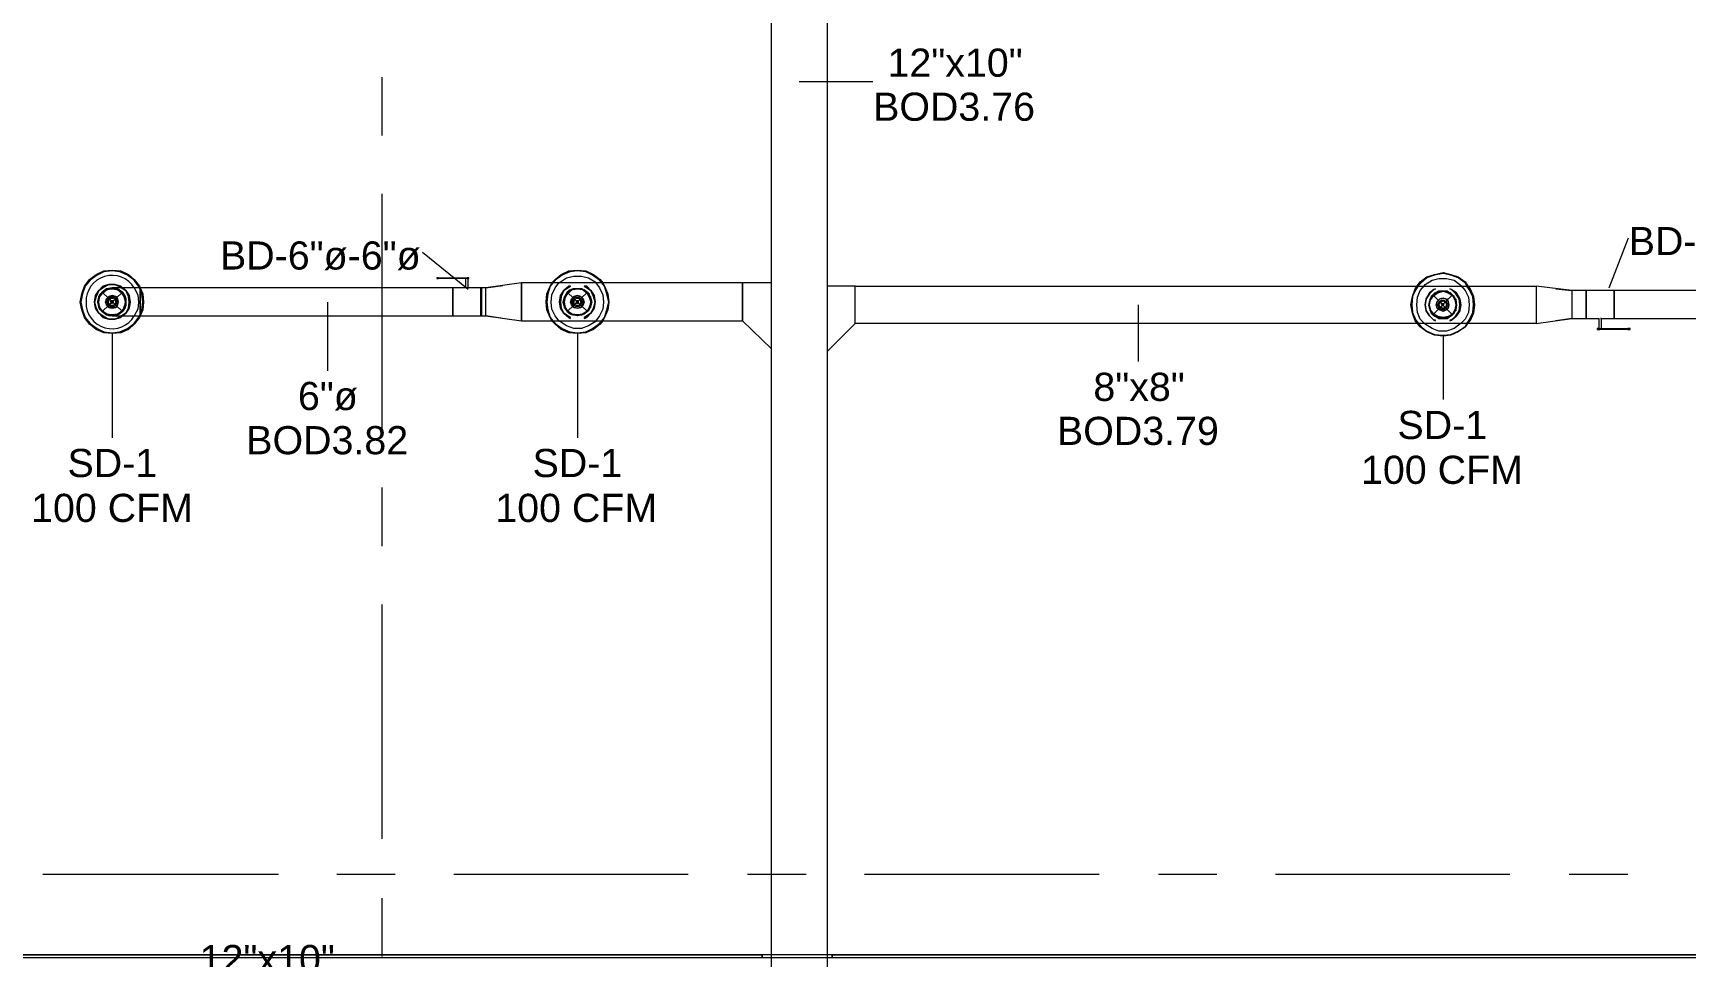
# Model space of a CAD drawing. Header units: metres. Extents: x 29 to 268, y -7 to 151.
# Drawn here: x 44.82 to 53.76, y 24.36 to 29.37 of the extents above; entities that cross this region are included whole.
import ezdxf

# ---------------------------------------------------------------- set-up
doc = ezdxf.new("R2010")
doc.units = ezdxf.units.M
doc.layers.add('HVAC - Ductos', color=5, linetype='Continuous', lineweight=50)
doc.layers.add('PDF2_Geometry', color=7, linetype='Continuous', true_color=0xaaaaaa)
doc.layers.add('PDF2_Text', color=7, linetype='Continuous')
doc.styles.add('PDF Helvetica', font='')
doc.styles.get('PDF Helvetica').set_extended_font_data('Helvetica')

msp = doc.modelspace()

# ---------------------------------------------------------------- linework, layer by layer
at = {"layer": 'HVAC - Ductos', "lineweight": 0}
for points in [[(48.8141, 23.8428), (48.8141, 30.6262), (49.1166, 30.6262), (49.1166, 23.8428)], [(45.3032, 27.9862), (45.294, 27.9954), (45.262, 28.0046), (45.2299, 28.0046), (45.1978, 27.9954), (45.1749, 27.9724), (45.1566, 27.945), (45.152, 27.9083), (45.1566, 27.8762), (45.1749, 27.8487), (45.1978, 27.8258), (45.2299, 27.8166), (45.262, 27.8166), (45.294, 27.8258), (45.3032, 27.835), (45.294, 27.8258), (45.262, 27.8166), (45.2299, 27.8166), (45.1978, 27.8258), (45.1749, 27.8487), (45.1566, 27.8762), (45.152, 27.9083), (45.1611, 27.9404), (45.1749, 27.9724), (45.2024, 27.9908), (45.2299, 28.0046), (45.262, 28.0046), (45.294, 27.9908), (45.2986, 27.9862), (45.294, 27.9908), (45.262, 28.0046), (45.2299, 28.0046), (45.2024, 27.9908), (45.1749, 27.9724), (45.1611, 27.9404), (45.152, 27.9083), (45.1611, 27.8762), (45.1749, 27.8487), (45.2024, 27.8304), (45.2299, 27.8166), (45.262, 27.8166), (45.294, 27.8304), (45.2986, 27.835), (45.294, 27.8304), (45.262, 27.8166), (45.2299, 27.8166), (45.2024, 27.8304), (45.1749, 27.8487), (45.1611, 27.8762), (45.152, 27.9083), (45.1566, 27.945), (45.1749, 27.9724), (45.1978, 27.9954), (45.2299, 28.0046), (45.262, 28.0046), (45.294, 27.9954)], [(48.6582, 27.8074), (48.6582, 28.0137), (48.6582, 27.8074), (48.8141, 27.6562), (48.8141, 28.0137), (48.6582, 28.0137), (47.462, 28.0137), (47.462, 27.8074)], [(47.7278, 27.8258), (47.7186, 27.8304), (47.6912, 27.8487), (47.6774, 27.8762), (47.6728, 27.9083), (47.6774, 27.9404), (47.6912, 27.9724), (47.7186, 27.9908), (47.7278, 27.9954), (47.7186, 27.9954), (47.6912, 27.9724), (47.6728, 27.945), (47.6682, 27.9083), (47.6728, 27.8762), (47.6912, 27.8487), (47.7186, 27.8258), (47.7278, 27.8212), (47.7186, 27.8258), (47.6912, 27.8487), (47.6728, 27.8762), (47.6682, 27.9083), (47.6728, 27.945), (47.6912, 27.9724), (47.7186, 27.9954), (47.7278, 27.9954), (47.7186, 27.9908), (47.6912, 27.9724), (47.6774, 27.9404), (47.6728, 27.9083), (47.6774, 27.8762), (47.6912, 27.8487), (47.7186, 27.8304)], [(47.8608, 27.9083), (47.8516, 27.9404), (47.8378, 27.9724), (47.8103, 27.9908), (47.8012, 27.9954), (47.8149, 27.9954), (47.8378, 27.9724), (47.8562, 27.945), (47.8608, 27.9083), (47.8562, 27.8762), (47.8378, 27.8487), (47.8149, 27.8258), (47.8012, 27.8212), (47.8149, 27.8258), (47.8378, 27.8487), (47.8562, 27.8762), (47.8608, 27.9083), (47.8562, 27.945), (47.8378, 27.9724), (47.8149, 27.9954), (47.8012, 27.9954), (47.8103, 27.9908), (47.8378, 27.9724), (47.8516, 27.9404), (47.8608, 27.9083), (47.8516, 27.8762), (47.8378, 27.8487), (47.8103, 27.8304), (47.8012, 27.8258), (47.8103, 27.8304), (47.8378, 27.8487), (47.8516, 27.8762)], [(49.2678, 27.7937), (49.2678, 27.9954), (49.1166, 27.9954), (49.1166, 27.6424)], [(52.9529, 27.7937), (49.2678, 27.7937), (49.2678, 27.9954), (52.9529, 27.9954)], [(45.1795, 27.9358), (45.1978, 27.9587), (45.2207, 27.977), (45.2482, 27.9816), (45.2757, 27.977), (45.2986, 27.9587), (45.3124, 27.9358), (45.317, 27.9083), (45.3124, 27.8808), (45.2986, 27.8578), (45.2757, 27.8441), (45.2482, 27.8396), (45.2207, 27.8441), (45.1978, 27.8578), (45.1795, 27.8808), (45.1749, 27.9083)], [(45.317, 27.89), (45.3124, 27.8716), (45.2986, 27.8578), (45.2848, 27.8441), (45.2666, 27.8396), (45.2482, 27.835), (45.2299, 27.8396), (45.2116, 27.8441), (45.1932, 27.8578), (45.184, 27.8716), (45.1749, 27.89), (45.1749, 27.9083), (45.1749, 27.9312), (45.184, 27.945), (45.1932, 27.9633), (45.2116, 27.9724), (45.2299, 27.9816), (45.2482, 27.9816), (45.2666, 27.9816), (45.2848, 27.9724), (45.2986, 27.9633), (45.3124, 27.945), (45.317, 27.9312), (45.3216, 27.9083)], [(45.2161, 27.9266), (45.2116, 27.9083), (45.2161, 27.9266), (45.2299, 27.9404), (45.2482, 27.945), (45.2666, 27.9404), (45.2757, 27.9266), (45.2803, 27.9083), (45.2757, 27.9266), (45.2666, 27.9404), (45.2482, 27.945), (45.2299, 27.9404)], [(45.2757, 27.8946), (45.2803, 27.9083), (45.2757, 27.8946), (45.2666, 27.8808), (45.2482, 27.8762), (45.2299, 27.8808), (45.2161, 27.8946), (45.2116, 27.9083), (45.2161, 27.8946), (45.2299, 27.8808), (45.2482, 27.8762), (45.2666, 27.8808)], [(45.2253, 27.9266), (45.2207, 27.9083), (45.2253, 27.9266), (45.239, 27.9358), (45.2574, 27.9358), (45.2666, 27.9266), (45.2711, 27.9083), (45.2666, 27.9266), (45.2574, 27.9358), (45.239, 27.9358)], [(45.2666, 27.8946), (45.2711, 27.9083), (45.2666, 27.8946), (45.2574, 27.8854), (45.239, 27.8854), (45.2253, 27.8946), (45.2207, 27.9083), (45.2253, 27.8946), (45.239, 27.8854), (45.2574, 27.8854)], [(45.2344, 27.9266), (45.2482, 27.9312), (45.262, 27.9266), (45.2666, 27.9083), (45.262, 27.8946), (45.2482, 27.89), (45.2344, 27.8946), (45.2253, 27.9083)], [(45.2436, 27.9037), (45.2482, 27.9037), (45.2528, 27.9083), (45.2528, 27.9037), (45.2436, 27.9037), (45.239, 27.9083), (45.2436, 27.9174), (45.2528, 27.9174), (45.2528, 27.9083), (45.2482, 27.9128), (45.2436, 27.9128), (45.2436, 27.9083)], [(45.3032, 27.9633), (45.2757, 27.9816), (45.3032, 27.9633), (45.317, 27.9404)], [(45.3399, 27.9083), (45.3353, 27.9404), (45.3216, 27.9724), (45.2986, 27.9862), (45.3216, 27.9724), (45.3353, 27.9404), (45.3399, 27.9083), (45.3353, 27.8762)], [(45.3216, 27.9724), (45.3399, 27.945), (45.3445, 27.9083), (45.3399, 27.8762), (45.3216, 27.8487), (45.3032, 27.835), (45.3216, 27.8487), (45.3399, 27.8762), (45.3445, 27.9083), (45.3399, 27.945), (45.3216, 27.9724), (45.3032, 27.9862)], [(45.3216, 27.9083), (45.317, 27.8808)], [(45.3994, 27.9862), (45.3994, 27.9816), (45.3994, 27.977), (45.3994, 27.9633), (45.3994, 27.9495), (45.3994, 27.9312), (45.3994, 27.9083), (45.3994, 27.89), (45.3994, 27.8716), (45.3994, 27.8578), (45.3994, 27.8441), (45.3994, 27.835), (45.3994, 27.8441), (45.3994, 27.8578), (45.3994, 27.8716), (45.3994, 27.89), (45.3994, 27.9083), (45.3994, 27.9312), (45.3994, 27.9495), (45.3994, 27.9633), (45.3994, 27.977), (45.3994, 27.9816)], [(45.3994, 27.835), (45.3994, 27.8441), (45.3994, 27.8578), (45.3994, 27.8716), (45.3994, 27.89), (45.3994, 27.9083), (45.3994, 27.9312), (45.3994, 27.9495), (45.3994, 27.9633), (45.3994, 27.977), (45.3994, 27.9816), (45.3994, 27.9862), (45.3994, 27.9816), (45.3994, 27.977), (45.3994, 27.9633), (45.3994, 27.9495), (45.3994, 27.9312), (45.3994, 27.9083), (45.3994, 27.89), (45.3994, 27.8716), (45.3994, 27.8578), (45.3994, 27.8441)], [(45.3994, 27.9862), (45.3994, 27.9816), (45.3994, 27.9633), (45.3994, 27.9404), (45.3994, 27.9083), (45.3994, 27.8808), (45.3994, 27.8578), (45.3994, 27.8396), (45.3994, 27.835), (45.3994, 27.8396), (45.3994, 27.8578), (45.3994, 27.8808), (45.3994, 27.9083), (45.3994, 27.9404), (45.3994, 27.9633), (45.3994, 27.9816)], [(45.3994, 27.835), (45.3994, 27.8396), (45.3994, 27.8578), (45.3994, 27.8808), (45.3994, 27.9083), (45.3994, 27.9404), (45.3994, 27.9633), (45.3994, 27.9816), (45.3994, 27.9862), (45.3994, 27.9816), (45.3994, 27.9633), (45.3994, 27.9404), (45.3994, 27.9083), (45.3994, 27.8808), (45.3994, 27.8578), (45.3994, 27.8396)], [(47.0908, 27.835), (47.0908, 27.8441), (47.0908, 27.8578), (47.0908, 27.8716), (47.0908, 27.89), (47.0908, 27.9083), (47.0908, 27.9312), (47.0908, 27.9495), (47.0908, 27.9633), (47.0908, 27.977), (47.0908, 27.9816), (47.0908, 27.9862), (47.0908, 27.9816), (47.0908, 27.977), (47.0908, 27.9633), (47.0908, 27.9495), (47.0908, 27.9312), (47.0908, 27.9083), (47.0908, 27.89), (47.0908, 27.8716), (47.0908, 27.8578), (47.0908, 27.8441)], [(47.0908, 27.835), (47.0908, 27.8441), (47.0908, 27.8578), (47.0908, 27.8716), (47.0908, 27.89), (47.0908, 27.9083), (47.0908, 27.9312), (47.0908, 27.9495), (47.0908, 27.9633), (47.0908, 27.977), (47.0908, 27.9816), (47.0908, 27.9862), (47.0908, 27.9816), (47.0908, 27.977), (47.0908, 27.9633), (47.0908, 27.9495), (47.0908, 27.9312), (47.0908, 27.9083), (47.0908, 27.89), (47.0908, 27.8716), (47.0908, 27.8578), (47.0908, 27.8441)], [(47.0908, 27.835), (47.0908, 27.8396), (47.0908, 27.8578), (47.0908, 27.8808), (47.0908, 27.9083), (47.0908, 27.9404), (47.0908, 27.9633), (47.0908, 27.9816), (47.0908, 27.9862), (47.0908, 27.9816), (47.0908, 27.9633), (47.0908, 27.9404), (47.0908, 27.9083), (47.0908, 27.8808), (47.0908, 27.8578), (47.0908, 27.8396)], [(47.0908, 27.9862), (47.0908, 27.9816), (47.0908, 27.9633), (47.0908, 27.9404), (47.0908, 27.9083), (47.0908, 27.8808), (47.0908, 27.8578), (47.0908, 27.8396), (47.0908, 27.835), (47.0908, 27.8396), (47.0908, 27.8578), (47.0908, 27.8808), (47.0908, 27.9083), (47.0908, 27.9404), (47.0908, 27.9633), (47.0908, 27.9816)], [(47.242, 27.835), (47.2466, 27.835), (47.2695, 27.835), (47.2695, 27.8441), (47.2695, 27.8578), (47.2695, 27.8716), (47.2695, 27.89), (47.2695, 27.9083), (47.2695, 27.9312), (47.2695, 27.9495), (47.2695, 27.9633), (47.2695, 27.977), (47.2695, 27.9816), (47.2695, 27.9862), (47.2466, 27.9862), (47.242, 27.9862), (47.242, 27.9816), (47.242, 27.9633), (47.242, 27.9404), (47.242, 27.9083), (47.242, 27.8808), (47.242, 27.8578), (47.242, 27.8396)], [(47.242, 27.835), (47.242, 27.8441), (47.242, 27.8578), (47.242, 27.8716), (47.242, 27.89), (47.242, 27.9083), (47.242, 27.9312), (47.242, 27.9495), (47.242, 27.9633), (47.242, 27.977), (47.242, 27.9816), (47.242, 27.9862), (47.242, 27.9816), (47.242, 27.977), (47.242, 27.9633), (47.242, 27.9495), (47.242, 27.9312), (47.242, 27.9083), (47.242, 27.89), (47.242, 27.8716), (47.242, 27.8578), (47.242, 27.8441)], [(47.2466, 27.835), (47.2466, 27.8441), (47.2466, 27.8578), (47.2466, 27.8716), (47.2466, 27.89), (47.2466, 27.9083), (47.2466, 27.9312), (47.2466, 27.9495), (47.2466, 27.9633), (47.2466, 27.977), (47.2466, 27.9816), (47.2466, 27.9862), (47.2466, 27.9816), (47.2466, 27.977), (47.2466, 27.9633), (47.2466, 27.9495), (47.2466, 27.9312), (47.2466, 27.9083), (47.2466, 27.89), (47.2466, 27.8716), (47.2466, 27.8578), (47.2466, 27.8441)], [(47.2466, 27.835), (47.2466, 27.8396), (47.2466, 27.8578), (47.2466, 27.8808), (47.2466, 27.9083), (47.2466, 27.9404), (47.2466, 27.9633), (47.2466, 27.9816), (47.2466, 27.9862), (47.2466, 27.9816), (47.2466, 27.9633), (47.2466, 27.9404), (47.2466, 27.9083), (47.2466, 27.8808), (47.2466, 27.8578), (47.2466, 27.8396)], [(47.7003, 27.9358), (47.714, 27.9587), (47.737, 27.977), (47.7645, 27.9816), (47.792, 27.977), (47.8149, 27.9587), (47.8286, 27.9358), (47.8378, 27.9083), (47.8286, 27.8808), (47.8149, 27.8578), (47.792, 27.8441), (47.7645, 27.8396), (47.737, 27.8441), (47.714, 27.8578), (47.7003, 27.8808), (47.6958, 27.9083)], [(47.7828, 27.8808), (47.7966, 27.8946), (47.8012, 27.9083), (47.7966, 27.8946), (47.7828, 27.8808), (47.7645, 27.8762), (47.7462, 27.8808), (47.7324, 27.8946), (47.7278, 27.9083), (47.7324, 27.9266), (47.7462, 27.9404), (47.7645, 27.945), (47.7828, 27.9404), (47.7966, 27.9266), (47.8012, 27.9083), (47.7966, 27.9266), (47.7828, 27.9404), (47.7645, 27.945), (47.7462, 27.9404), (47.737, 27.9266), (47.7324, 27.9083), (47.737, 27.8946), (47.7462, 27.8808), (47.7645, 27.8762)], [(47.7462, 27.9266), (47.7553, 27.9358), (47.7736, 27.9358), (47.7874, 27.9266), (47.792, 27.9083), (47.7874, 27.8946), (47.7736, 27.8854), (47.7553, 27.8854), (47.7462, 27.8946), (47.737, 27.9083)], [(47.7462, 27.9266), (47.7553, 27.9358), (47.7736, 27.9358), (47.7828, 27.9266), (47.7874, 27.9083), (47.7828, 27.8946), (47.7736, 27.8854), (47.7553, 27.8854), (47.7462, 27.8946), (47.7416, 27.9083)], [(47.7508, 27.9266), (47.7645, 27.9312), (47.7782, 27.9266), (47.7828, 27.9083), (47.7782, 27.8946), (47.7645, 27.89), (47.7508, 27.8946), (47.7462, 27.9083)], [(47.7599, 27.9128), (47.7599, 27.9083), (47.7599, 27.9174), (47.769, 27.9174), (47.769, 27.9083), (47.769, 27.9128)], [(47.769, 27.9037), (47.769, 27.9083), (47.769, 27.9037), (47.7599, 27.9037), (47.7599, 27.9083), (47.7599, 27.9037)], [(52.4074, 27.812), (52.3983, 27.812), (52.3754, 27.835), (52.357, 27.8624), (52.3524, 27.8946), (52.357, 27.9266), (52.3754, 27.9541), (52.3983, 27.977), (52.4074, 27.9816), (52.3983, 27.977), (52.3754, 27.9587), (52.357, 27.9266), (52.3524, 27.8946), (52.357, 27.8624), (52.3754, 27.835), (52.3983, 27.812), (52.4074, 27.8074), (52.3983, 27.812), (52.3754, 27.835), (52.357, 27.8624), (52.3524, 27.8946), (52.357, 27.9266), (52.3754, 27.9587), (52.3983, 27.977), (52.4074, 27.9816), (52.3983, 27.977), (52.3754, 27.9541), (52.357, 27.9266), (52.3524, 27.8946), (52.357, 27.8624), (52.3754, 27.835), (52.3983, 27.812)], [(52.38, 27.922), (52.3983, 27.945), (52.4212, 27.9587), (52.4487, 27.9678), (52.4762, 27.9587), (52.4992, 27.945), (52.5129, 27.922), (52.5174, 27.8946), (52.5129, 27.867), (52.4992, 27.8441), (52.4762, 27.8304), (52.4487, 27.8258), (52.4212, 27.8304), (52.3983, 27.8441), (52.38, 27.867), (52.3754, 27.8946)], [(52.4166, 27.9128), (52.412, 27.8946), (52.4166, 27.9128), (52.4304, 27.9266), (52.4487, 27.9312), (52.467, 27.9266), (52.4762, 27.9128), (52.4808, 27.8946), (52.4762, 27.9128), (52.4624, 27.9266), (52.4487, 27.9312), (52.4304, 27.9266)], [(52.4258, 27.9083), (52.4212, 27.8946), (52.4258, 27.9083), (52.4395, 27.9174), (52.4533, 27.9174), (52.467, 27.9083), (52.4716, 27.8946), (52.467, 27.9083), (52.4533, 27.9174), (52.4395, 27.9174)], [(52.4349, 27.9083), (52.4487, 27.9174), (52.4624, 27.9083), (52.467, 27.8946), (52.4624, 27.8808), (52.4487, 27.8762), (52.4349, 27.8808), (52.4258, 27.8946)], [(52.5403, 27.8946), (52.5358, 27.9266), (52.5174, 27.9541), (52.4946, 27.977), (52.4854, 27.9816), (52.4946, 27.977), (52.522, 27.9587), (52.5403, 27.9266), (52.5449, 27.8946), (52.5403, 27.8624), (52.522, 27.835), (52.4946, 27.812), (52.4854, 27.8074), (52.4946, 27.812), (52.522, 27.835), (52.5403, 27.8624), (52.5449, 27.8946), (52.5403, 27.9266), (52.522, 27.9587), (52.4946, 27.977), (52.4854, 27.9816), (52.4946, 27.977), (52.5174, 27.9541), (52.5358, 27.9266), (52.5403, 27.8946), (52.5358, 27.8624), (52.5174, 27.835), (52.4946, 27.812), (52.4854, 27.812), (52.4946, 27.812), (52.5174, 27.835), (52.5358, 27.8624)], [(53.1454, 27.9724), (53.1454, 27.9678), (53.1454, 27.9587), (53.1454, 27.9495), (53.1454, 27.9312), (53.1454, 27.9128), (53.1454, 27.8946), (53.1454, 27.8762), (53.1454, 27.8578), (53.1454, 27.8396), (53.1454, 27.8304), (53.1454, 27.8212), (53.2233, 27.8212), (53.2233, 27.8304), (53.2233, 27.8396), (53.2233, 27.8578), (53.2233, 27.8762), (53.2233, 27.8946), (53.2233, 27.9128), (53.2233, 27.9312), (53.2233, 27.9495), (53.2233, 27.9587), (53.2233, 27.9678), (53.2233, 27.9724)], [(53.3745, 27.9724), (53.3745, 27.9678), (53.3745, 27.9587), (53.3745, 27.9495), (53.3745, 27.9312), (53.3745, 27.9128), (53.3745, 27.8946), (53.3745, 27.8762), (53.3745, 27.8578), (53.3745, 27.8396), (53.3745, 27.8304), (53.3745, 27.8212), (53.3745, 27.8304), (53.3745, 27.8396), (53.3745, 27.8578), (53.3745, 27.8762), (53.3745, 27.8946), (53.3745, 27.9128), (53.3745, 27.9312), (53.3745, 27.9495), (53.3745, 27.9587), (53.3745, 27.9678)], [(53.3745, 27.9724), (53.3745, 27.9678), (53.3745, 27.9633), (53.3745, 27.9495), (53.3745, 27.9312), (53.3745, 27.9128), (53.3745, 27.8946), (53.3745, 27.8762), (53.3745, 27.8578), (53.3745, 27.8396), (53.3745, 27.8304), (53.3745, 27.8212), (53.3745, 27.8304), (53.3745, 27.8396), (53.3745, 27.8578), (53.3745, 27.8762), (53.3745, 27.8946), (53.3745, 27.9128), (53.3745, 27.9312), (53.3745, 27.9495), (53.3745, 27.9633), (53.3745, 27.9678)], [(53.3745, 27.9724), (53.3745, 27.9633), (53.3745, 27.9495), (53.3745, 27.922), (53.3745, 27.8946), (53.3745, 27.867), (53.3745, 27.8396), (53.3745, 27.8258), (53.3745, 27.8212), (53.3745, 27.8258), (53.3745, 27.8396), (53.3745, 27.867), (53.3745, 27.8946), (53.3745, 27.922), (53.3745, 27.9495), (53.3745, 27.9633)], [(53.3745, 27.8212), (53.3745, 27.8258), (53.3745, 27.8396), (53.3745, 27.867), (53.3745, 27.8946), (53.3745, 27.922), (53.3745, 27.9495), (53.3745, 27.9633), (53.3745, 27.9724), (53.3745, 27.9633), (53.3745, 27.9495), (53.3745, 27.922), (53.3745, 27.8946), (53.3745, 27.867), (53.3745, 27.8396), (53.3745, 27.8258)], [(45.3216, 27.8487), (45.3353, 27.8762), (45.3216, 27.8487), (45.2986, 27.835)], [(52.4762, 27.8762), (52.4808, 27.8946), (52.4762, 27.8762), (52.467, 27.867), (52.4487, 27.8578), (52.4304, 27.867), (52.4166, 27.8762), (52.412, 27.8946), (52.4166, 27.8762), (52.4304, 27.867), (52.4487, 27.8624), (52.4624, 27.867)], [(52.467, 27.8808), (52.4716, 27.8946), (52.467, 27.8808), (52.4533, 27.8716), (52.4395, 27.8716), (52.4258, 27.8808), (52.4212, 27.8946), (52.4258, 27.8808), (52.4395, 27.8716), (52.4533, 27.8716)], [(52.4441, 27.89), (52.4487, 27.89), (52.4533, 27.8946), (52.4487, 27.89), (52.4441, 27.89), (52.4395, 27.8946), (52.4441, 27.8991), (52.4487, 27.8991), (52.4533, 27.8946), (52.4487, 27.8991), (52.4441, 27.8991), (52.4441, 27.8946)]]:
    msp.add_lwpolyline(points, close=True, dxfattribs=at)
for points in [[(48.9653, 29.1046), (49.3641, 29.1046)], [(47.1732, 27.977), (46.9258, 28.1787)], [(53.347, 27.9862), (53.4525, 28.2566)], [(45.2482, 27.835), (45.2528, 27.835), (45.2711, 27.835), (45.3032, 27.835), (45.3399, 27.835), (45.3811, 27.835), (45.3994, 27.835), (45.3948, 27.8258), (45.3674, 27.7891), (45.3353, 27.7616), (45.294, 27.7433), (45.2482, 27.7387), (45.2024, 27.7433), (45.1611, 27.7616), (45.1244, 27.7891), (45.097, 27.8258), (45.0832, 27.867), (45.0741, 27.9083), (45.0832, 27.9541), (45.097, 27.9954), (45.1244, 28.032), (45.1611, 28.0595), (45.2024, 28.0778), (45.2482, 28.0824), (45.294, 28.0778), (45.3353, 28.0595), (45.3674, 28.032), (45.3948, 27.9954), (45.3994, 27.9862), (45.3582, 27.9862), (45.317, 27.9862), (45.2848, 27.9862), (45.262, 27.9862), (45.2482, 27.9862)], [(45.3948, 27.9862), (45.3903, 27.9954), (45.3674, 28.0274), (45.3307, 28.0549), (45.2894, 28.0733), (45.2482, 28.0778), (45.2024, 28.0733), (45.1657, 28.0549), (45.129, 28.0274), (45.1016, 27.9954), (45.0878, 27.9541), (45.0786, 27.9083), (45.0878, 27.867), (45.1016, 27.8258), (45.129, 27.7937), (45.1657, 27.7662), (45.2024, 27.7478), (45.2482, 27.7433), (45.2894, 27.7478), (45.3307, 27.7662), (45.3674, 27.7937), (45.3903, 27.8258), (45.3948, 27.835)], [(45.3994, 27.835), (47.0908, 27.835), (47.242, 27.835), (47.242, 27.8396), (47.242, 27.8578), (47.242, 27.8808), (47.242, 27.9083), (47.242, 27.9404), (47.242, 27.9633), (47.242, 27.9816), (47.242, 27.9862), (47.1732, 27.9862), (47.1732, 28.0366), (47.1686, 28.0366), (47.1732, 28.0366), (47.1778, 28.0366), (47.1732, 28.0366), (47.1686, 28.0366), (47.0128, 28.0366), (47.0082, 28.0366), (47.0036, 28.0366), (47.0082, 28.0366), (47.0128, 28.0366)], [(47.1595, 28.0366), (47.1595, 27.9862), (47.0908, 27.9862), (45.3994, 27.9862)], [(47.0036, 28.0412), (47.0036, 28.0412)], [(47.0036, 28.0412), (47.0036, 28.0366)], [(47.0128, 28.0412), (47.0082, 28.0412), (47.0036, 28.0412), (47.0082, 28.0412), (47.0128, 28.0412), (47.1686, 28.0412), (47.1732, 28.0412), (47.1778, 28.0412), (47.1732, 28.0412), (47.1686, 28.0412)], [(47.0036, 28.0366), (47.0036, 28.0366)], [(47.1732, 28.0366), (47.1732, 28.0366)], [(47.1778, 28.0412), (47.1778, 28.0412)], [(47.1778, 28.0366), (47.1778, 28.0412)], [(47.1778, 28.0366), (47.1778, 28.0366)], [(47.3612, 27.8212), (47.2695, 27.835), (47.462, 27.8074), (47.462, 28.0137), (47.2695, 27.9862), (47.3612, 28)], [(47.627, 27.8074), (47.6178, 27.8258), (47.5995, 27.867), (47.5949, 27.9083), (47.5995, 27.9541), (47.6178, 27.9954), (47.627, 28.0137)], [(47.6316, 28.0137), (47.6178, 27.9954), (47.604, 27.9541), (47.5995, 27.9083), (47.604, 27.867), (47.6178, 27.8258), (47.6316, 27.8074)], [(47.6636, 27.8074), (47.6453, 27.835), (47.627, 27.8716), (47.6224, 27.9083), (47.627, 27.9495), (47.6453, 27.9862), (47.6636, 28.0137)], [(47.627, 28.0137), (47.6453, 28.032), (47.6774, 28.0595), (47.7186, 28.0778), (47.7645, 28.0824), (47.8103, 28.0778), (47.8516, 28.0595), (47.8882, 28.032), (47.902, 28.0137)], [(47.8974, 28.0137), (47.8836, 28.0274), (47.847, 28.0549), (47.8103, 28.0733), (47.7645, 28.0778), (47.7232, 28.0733), (47.682, 28.0549), (47.6453, 28.0274), (47.6316, 28.0137)], [(47.6636, 28.0137), (47.6728, 28.0183), (47.7049, 28.0412), (47.7462, 28.0504), (47.7874, 28.0504), (47.8241, 28.0412), (47.8608, 28.0183), (47.8653, 28.0137)], [(47.8653, 28.0137), (47.8836, 27.9862), (47.902, 27.9495), (47.9066, 27.9083), (47.902, 27.8716), (47.8836, 27.835), (47.8653, 27.8074)], [(47.8974, 27.8074), (47.9112, 27.8258), (47.9249, 27.867), (47.934, 27.9083), (47.9249, 27.9541), (47.9112, 27.9954), (47.8974, 28.0137)], [(47.902, 28.0137), (47.9112, 27.9954), (47.9295, 27.9541), (47.934, 27.9083), (47.9295, 27.867), (47.9112, 27.8258), (47.902, 27.8074)], [(52.3112, 27.7937), (52.2974, 27.8074), (52.2837, 27.8487), (52.2745, 27.8946), (52.2837, 27.9404), (52.2974, 27.9816), (52.3112, 28)], [(52.3158, 28), (52.302, 27.977), (52.2837, 27.9404), (52.2791, 27.8946), (52.2837, 27.8533), (52.302, 27.812), (52.3158, 27.7937)], [(52.3479, 27.7937), (52.325, 27.8166), (52.3112, 27.8533), (52.3066, 27.8946), (52.3112, 27.9358), (52.325, 27.9724), (52.3479, 28)], [(52.3112, 28), (52.325, 28.0183), (52.3616, 28.0458), (52.4029, 28.0595), (52.4487, 28.0687), (52.49, 28.0595), (52.5312, 28.0458), (52.5679, 28.0183), (52.5816, 28)], [(52.577, 27.9954), (52.5679, 28.0137), (52.5312, 28.0412), (52.49, 28.0549), (52.4487, 28.0641), (52.4029, 28.0549), (52.3616, 28.0412), (52.3296, 28.0137), (52.3158, 28)], [(52.3479, 28), (52.3524, 28.0046), (52.3891, 28.0274), (52.4258, 28.0366), (52.467, 28.0366), (52.5083, 28.0274), (52.5403, 28.0046), (52.5449, 28)], [(52.5449, 28), (52.5679, 27.9724), (52.5862, 27.9358), (52.5908, 27.8946), (52.5862, 27.8533), (52.5679, 27.8166), (52.5449, 27.7937)], [(52.577, 27.7937), (52.5908, 27.812), (52.6091, 27.8533), (52.6137, 27.8946), (52.6091, 27.9404), (52.5908, 27.977), (52.577, 27.9954)], [(52.5816, 28), (52.5954, 27.9816), (52.6137, 27.9404), (52.6183, 27.8946), (52.6137, 27.8487), (52.5954, 27.8074), (52.5816, 27.7937)], [(53.0583, 27.9816), (53.1454, 27.9724), (52.9529, 27.9954), (52.9529, 27.7937), (53.1454, 27.8212), (53.0583, 27.8074)], [(45.1703, 27.9128), (45.1749, 27.9358), (45.1795, 27.9404), (45.1932, 27.9633), (45.2161, 27.977), (45.2207, 27.9816), (45.2482, 27.9862), (45.2757, 27.9816), (45.2482, 27.9862), (45.2161, 27.9816), (45.1932, 27.9633), (45.1795, 27.9404)], [(45.1703, 27.9083), (45.1749, 27.9312), (45.1795, 27.9495), (45.1932, 27.9633), (45.2116, 27.977), (45.2299, 27.9816), (45.2482, 27.9862), (45.2528, 27.9862), (45.2666, 27.9816), (45.2848, 27.977), (45.3032, 27.9633), (45.3124, 27.9495), (45.3216, 27.9312), (45.3216, 27.9083), (45.3216, 27.89), (45.3124, 27.8716), (45.3032, 27.8578), (45.2848, 27.8441), (45.2666, 27.835), (45.2528, 27.835), (45.2482, 27.835), (45.2299, 27.835), (45.2116, 27.8441), (45.1932, 27.8578), (45.1795, 27.8716), (45.1749, 27.89), (45.1703, 27.9083), (45.1795, 27.9404), (45.1932, 27.9633), (45.2161, 27.977)], [(45.1749, 27.8854), (45.1749, 27.8808), (45.1795, 27.8762), (45.1749, 27.8808), (45.1749, 27.8854), (45.1749, 27.89), (45.1703, 27.9083), (45.1749, 27.9312), (45.1749, 27.9358), (45.1749, 27.9404), (45.1795, 27.9404), (45.1795, 27.9495), (45.1932, 27.9633), (45.2116, 27.977), (45.2161, 27.977), (45.2161, 27.9816), (45.2207, 27.9816), (45.2299, 27.9816), (45.2482, 27.9862), (45.2528, 27.9862)], [(45.2161, 27.8441), (45.1932, 27.8578), (45.1795, 27.8808), (45.1749, 27.8854), (45.1703, 27.9083), (45.1795, 27.8808), (45.1932, 27.8578), (45.2161, 27.8396), (45.2482, 27.835), (45.2757, 27.8396), (45.3032, 27.8578), (45.317, 27.8808), (45.3032, 27.8578), (45.2757, 27.8396), (45.2482, 27.835), (45.2207, 27.8396)], [(45.1749, 27.9358), (45.1749, 27.9404), (45.1795, 27.9404)], [(45.1795, 27.8854), (45.1749, 27.9083), (45.1795, 27.9358)], [(45.2161, 27.977), (45.2161, 27.9816), (45.2207, 27.9816)], [(45.2207, 27.977), (45.2482, 27.9816), (45.2711, 27.977)], [(45.2711, 27.9816), (45.2757, 27.9816), (45.2803, 27.977), (45.2986, 27.9633), (45.3124, 27.9404)], [(45.317, 27.9404), (45.3216, 27.9083), (45.317, 27.9404), (45.317, 27.9358), (45.3216, 27.9083), (45.317, 27.8854), (45.317, 27.8808), (45.317, 27.8762)], [(45.317, 27.9404), (45.317, 27.9404)], [(45.3674, 27.9862), (45.3857, 27.9495), (45.3903, 27.9083), (45.3857, 27.8716), (45.3674, 27.835)], [(45.3948, 27.835), (45.4086, 27.867), (45.4132, 27.9083), (45.4086, 27.9541), (45.3948, 27.9862)], [(45.3994, 27.9862), (45.4132, 27.9541), (45.4178, 27.9083), (45.4132, 27.867), (45.3994, 27.835)], [(46.4124, 27.9083), (46.4124, 27.537)], [(47.0908, 27.9862), (47.0908, 27.9862)], [(47.1595, 27.9862), (47.1595, 27.9862)], [(47.1686, 27.9862), (47.164, 27.9862), (47.1595, 27.9862)], [(47.1732, 27.9862), (47.1732, 27.9862)], [(47.1732, 27.9862), (47.1732, 27.9862)], [(47.1732, 27.9862), (47.1732, 27.9862)], [(47.1732, 27.9862), (47.1732, 27.9862)], [(47.2695, 27.9358), (47.2695, 27.9404)], [(47.7278, 27.977), (47.7095, 27.9633), (47.7003, 27.9495), (47.6912, 27.9312), (47.6866, 27.9083), (47.6912, 27.89), (47.7003, 27.8716), (47.7095, 27.8578), (47.7278, 27.8441)], [(47.8012, 27.977), (47.8195, 27.9633), (47.8286, 27.9495), (47.8378, 27.9312), (47.8424, 27.9083), (47.8378, 27.89), (47.8286, 27.8716), (47.8195, 27.8578), (47.8012, 27.8441), (47.7828, 27.8396), (47.7645, 27.835), (47.7462, 27.8396), (47.7278, 27.8441), (47.714, 27.8578), (47.7003, 27.8716), (47.6958, 27.89), (47.6912, 27.9083), (47.6958, 27.9312), (47.7003, 27.945), (47.714, 27.9633), (47.7278, 27.9724), (47.7462, 27.9816), (47.7645, 27.9816), (47.7828, 27.9816), (47.8012, 27.9724), (47.8149, 27.9633), (47.8332, 27.9404), (47.8378, 27.9358)], [(47.6958, 27.8762), (47.6958, 27.8808), (47.6958, 27.8854), (47.6912, 27.9083), (47.6958, 27.9358), (47.6958, 27.9404)], [(47.6958, 27.9404), (47.6958, 27.9404)], [(47.7003, 27.9404), (47.714, 27.9633), (47.7324, 27.977), (47.737, 27.9816)], [(47.737, 27.9816), (47.737, 27.9816)], [(47.7416, 27.977), (47.7645, 27.9816), (47.792, 27.977)], [(47.792, 27.9816), (47.792, 27.9816)], [(47.792, 27.9816), (47.7966, 27.977), (47.8149, 27.9633), (47.8286, 27.945), (47.8378, 27.9312), (47.8378, 27.9083), (47.8378, 27.89), (47.8286, 27.8716), (47.8149, 27.8578), (47.8012, 27.8441)], [(47.8332, 27.9404), (47.8332, 27.9404)], [(47.8332, 27.9358), (47.8378, 27.9083), (47.8332, 27.8854)], [(52.4074, 27.9633), (52.3937, 27.9495), (52.38, 27.9312), (52.3754, 27.9128), (52.3708, 27.8946), (52.3754, 27.8762), (52.38, 27.8578), (52.3937, 27.8396), (52.4074, 27.8304)], [(52.3754, 27.922), (52.38, 27.9266), (52.3937, 27.945), (52.412, 27.9587), (52.4304, 27.9678), (52.4487, 27.9678), (52.467, 27.9678), (52.4854, 27.9587), (52.4992, 27.945), (52.5129, 27.9312), (52.5174, 27.9128), (52.522, 27.8946), (52.5174, 27.8762), (52.5129, 27.8578), (52.4992, 27.8441), (52.4854, 27.8304), (52.467, 27.8258), (52.4487, 27.8212), (52.4212, 27.8258), (52.4166, 27.8258)], [(52.4808, 27.8258), (52.4762, 27.8258), (52.4716, 27.8258), (52.4487, 27.8212), (52.4304, 27.8258), (52.412, 27.8304), (52.3937, 27.8441), (52.3845, 27.8578), (52.3754, 27.8762), (52.3754, 27.8946), (52.3754, 27.9128), (52.3845, 27.9312), (52.3937, 27.945), (52.4166, 27.9633), (52.4212, 27.9678)], [(52.3754, 27.922), (52.3754, 27.922)], [(52.38, 27.8716), (52.3754, 27.8946), (52.38, 27.922)], [(52.4166, 27.9633), (52.4166, 27.9633)], [(52.4212, 27.9633), (52.4487, 27.9678), (52.4716, 27.9633)], [(52.4716, 27.9678), (52.4762, 27.9633), (52.4808, 27.9633)], [(52.4762, 27.9633), (52.4992, 27.945), (52.5129, 27.9266)], [(52.4854, 27.8304), (52.4992, 27.8396), (52.5129, 27.8578), (52.522, 27.8762), (52.522, 27.8946), (52.522, 27.9128), (52.5129, 27.9312), (52.4992, 27.9495), (52.4854, 27.9633)], [(52.5174, 27.9266), (52.5174, 27.922), (52.522, 27.8946), (52.5174, 27.8716)], [(52.5174, 27.922), (52.5174, 27.922)], [(53.1454, 27.9266), (53.1454, 27.922)], [(56.0696, 27.9724), (53.3745, 27.9724), (53.2233, 27.9724), (53.2233, 27.9678), (53.2233, 27.9587), (53.2233, 27.9495), (53.2233, 27.9312), (53.2233, 27.9128), (53.2233, 27.8946), (53.2233, 27.8762), (53.2233, 27.8578), (53.2233, 27.8396), (53.2233, 27.8304), (53.2233, 27.8212), (53.292, 27.8212), (53.292, 27.7662), (53.2966, 27.7662)], [(45.2528, 27.835), (45.2482, 27.835), (45.2299, 27.835), (45.2207, 27.8396), (45.2161, 27.8396), (45.2116, 27.8441), (45.1932, 27.8578), (45.1795, 27.8716), (45.1795, 27.8808)], [(45.2803, 27.8396), (45.2757, 27.8396), (45.2711, 27.8396), (45.2482, 27.835), (45.2207, 27.8396), (45.2161, 27.8396), (45.1932, 27.8578), (45.1795, 27.8762)], [(45.2207, 27.8396), (45.2161, 27.8396)], [(45.2482, 27.835), (45.2482, 27.835)], [(45.3124, 27.8808), (45.2986, 27.8578), (45.2803, 27.8441)], [(45.3994, 27.835), (45.3994, 27.835)], [(47.2695, 27.8762), (47.2695, 27.8808), (47.2695, 27.8854)], [(47.7324, 27.8441), (47.714, 27.8578), (47.7003, 27.8808)], [(47.737, 27.8396), (47.7324, 27.8396)], [(47.737, 27.8396), (47.737, 27.8396)], [(47.7966, 27.8396), (47.792, 27.8396), (47.7645, 27.835), (47.7416, 27.8396)], [(47.792, 27.8396), (47.792, 27.8396)], [(47.8332, 27.8808), (47.8149, 27.8578), (47.7966, 27.8441)], [(47.8378, 27.8854), (47.8332, 27.8808), (47.8332, 27.8762)], [(50.7987, 27.8946), (50.7987, 27.5874)], [(52.3754, 27.867), (52.3754, 27.867)], [(52.4166, 27.8304), (52.3937, 27.8441), (52.38, 27.8624), (52.3754, 27.867)], [(52.4166, 27.8258), (52.4166, 27.8258)], [(52.5129, 27.8624), (52.4992, 27.8441), (52.4762, 27.8304)], [(52.5174, 27.867), (52.5174, 27.8624)], [(52.5174, 27.867), (52.5174, 27.867)], [(53.1454, 27.867), (53.1454, 27.8624)], [(53.292, 27.8212), (53.292, 27.8212)], [(53.292, 27.8212), (53.292, 27.8212)], [(53.292, 27.8212), (53.292, 27.8212)], [(53.292, 27.8212), (53.292, 27.8212)], [(53.2966, 27.8212), (53.2966, 27.8212)], [(53.3012, 27.8212), (53.3058, 27.8212), (53.3012, 27.8212)], [(53.3012, 27.8212), (53.3058, 27.8212), (53.3012, 27.8212)], [(53.3058, 27.7662), (53.3058, 27.8212), (53.3745, 27.8212), (56.0696, 27.8212)], [(53.3745, 27.8212), (53.3745, 27.8212)], [(45.2482, 27.7387), (45.2482, 27.175)], [(47.902, 27.8074), (47.8882, 27.7891), (47.8516, 27.7616), (47.8103, 27.7433), (47.7645, 27.7387), (47.7186, 27.7433), (47.6774, 27.7616), (47.6453, 27.7891), (47.627, 27.8074)], [(47.6316, 27.8074), (47.6453, 27.7937), (47.682, 27.7662), (47.7232, 27.7478), (47.7645, 27.7433), (47.8103, 27.7478), (47.847, 27.7662), (47.8836, 27.7937), (47.8974, 27.8074)], [(47.8653, 27.8074), (47.8608, 27.8028), (47.8241, 27.7799), (47.7874, 27.7662), (47.7462, 27.7662), (47.7049, 27.7799), (47.6728, 27.8028), (47.6636, 27.8074)], [(47.7645, 27.7387), (47.7645, 27.175)], [(52.5816, 27.7937), (52.5679, 27.7754), (52.5312, 27.7478), (52.49, 27.7296), (52.4487, 27.725), (52.4029, 27.7296), (52.3616, 27.7478), (52.325, 27.7754), (52.3112, 27.7937)], [(52.3158, 27.7937), (52.3296, 27.7754), (52.3616, 27.7524), (52.4029, 27.7341), (52.4487, 27.7296), (52.49, 27.7341), (52.5312, 27.7524), (52.5679, 27.7754), (52.577, 27.7937)], [(52.5449, 27.7937), (52.5403, 27.7891), (52.5083, 27.7662), (52.467, 27.7524), (52.4258, 27.7524), (52.3891, 27.7662), (52.3524, 27.7891), (52.3479, 27.7937)], [(52.4487, 27.725), (52.4487, 27.3812)], [(53.2829, 27.7662), (53.2875, 27.7662), (53.2829, 27.7662)], [(53.2829, 27.7662), (53.2829, 27.7616)], [(53.292, 27.7662), (53.2875, 27.7662), (53.2829, 27.7662), (53.2875, 27.7662), (53.292, 27.7662), (53.2966, 27.7662), (53.4479, 27.7662), (53.4525, 27.7662), (53.457, 27.7662), (53.4616, 27.7662), (53.457, 27.7662), (53.4525, 27.7662), (53.4479, 27.7662)], [(53.2829, 27.7616), (53.2875, 27.7616), (53.2829, 27.7616)], [(53.4479, 27.7616), (53.4525, 27.7616), (53.457, 27.7616), (53.4616, 27.7616), (53.457, 27.7616), (53.4525, 27.7616), (53.4479, 27.7616), (53.2966, 27.7616), (53.292, 27.7616), (53.2875, 27.7616), (53.2829, 27.7616), (53.2875, 27.7616), (53.292, 27.7616), (53.2966, 27.7616)], [(53.292, 27.7662), (53.292, 27.7662)], [(53.4616, 27.7662), (53.4616, 27.7662)], [(53.4616, 27.7616), (53.4616, 27.7662)], [(53.4616, 27.7616), (53.4616, 27.7616)]]:
    msp.add_lwpolyline(points, dxfattribs=at)
msp.add_lwpolyline([(45.3674, 27.9862, 0.771367), (45.1061, 27.9083, 0.778977), (45.3674, 27.835)], format="xyb", dxfattribs=at)
at = {"layer": 'PDF2_Geometry', "lineweight": 0}
for points in [[(41.7053, 10.5556), (41.7053, 22.8528), (42.7915, 22.8528), (42.7915, 22.8666), (41.7053, 22.8666), (41.7053, 24.3608), (48.7636, 24.3608), (48.7636, 24.3745), (41.7053, 24.3745), (41.7053, 34.5404), (43.3049, 34.5404), (43.3049, 34.5587), (43.2499, 34.5587), (42.8419, 34.5587), (42.4386, 34.5587)], [(46.7057, 29.1274), (46.7057, 28.8112)], [(46.7057, 28.495), (46.7057, 27.2254)], [(46.7057, 26.9045), (46.7057, 26.5882)], [(46.7057, 26.272), (46.7057, 25.0024)], [(49.1441, 24.3745), (48.7636, 24.3745), (48.7636, 24.3608), (49.1441, 24.3608), (49.1441, 24.3745), (55.6021, 24.3745), (55.6021, 24.3608), (55.6617, 24.3608), (55.6617, 24.3699), (55.6617, 24.3608), (56.2071, 24.3608), (56.2071, 24.3745), (56.2987, 24.3745), (56.2987, 24.5532), (56.2987, 24.8832), (56.2987, 24.5532), (56.2987, 24.3608), (56.3125, 24.3608), (56.3125, 25.1812)], [(46.1466, 24.8099), (44.8724, 24.8099)], [(46.779, 24.8099), (46.4628, 24.8099)], [(48.3649, 24.8099), (47.0953, 24.8099)], [(49.002, 24.8099), (48.6858, 24.8099)], [(50.5878, 24.8099), (49.3182, 24.8099)], [(51.225, 24.8099), (50.9087, 24.8099)], [(52.8108, 24.8099), (51.5412, 24.8099)], [(53.4479, 24.8099), (53.1316, 24.8099)], [(46.7057, 24.6816), (46.7057, 24.3653)], [(41.6915, 24.3745), (41.7053, 24.3745), (48.7636, 24.3745)]]:
    msp.add_lwpolyline(points, dxfattribs=at)
at = {"layer": 'PDF2_Geometry', "color": 8, "lineweight": 0, "true_color": 0x808080}
for points in [[(45.3078, 27.9541), (45.2711, 27.9816), (45.2253, 27.9816), (45.184, 27.9541), (45.1703, 27.9083), (45.184, 27.867), (45.2253, 27.8396), (45.2711, 27.8396), (45.3078, 27.867), (45.3216, 27.9083)], [(47.8286, 27.9541), (47.7874, 27.9816), (47.7416, 27.9816), (47.7049, 27.9541), (47.6866, 27.9083), (47.7049, 27.867), (47.7416, 27.8396), (47.7874, 27.8396), (47.8286, 27.867), (47.8424, 27.9083)], [(52.5083, 27.9404), (52.4716, 27.9678), (52.4258, 27.9678), (52.3845, 27.9404), (52.3708, 27.8946), (52.3845, 27.8487), (52.4258, 27.8212), (52.4716, 27.8212), (52.5083, 27.8487), (52.522, 27.8946)]]:
    msp.add_lwpolyline(points, close=True, dxfattribs=at)
for points in [[(45.1932, 27.9633), (45.3032, 27.8578)], [(45.3032, 27.9633), (45.1932, 27.8578)], [(47.7095, 27.9633), (47.8195, 27.8578)], [(47.8195, 27.9633), (47.7095, 27.8578)], [(52.3937, 27.9495), (52.4992, 27.8396)], [(52.4992, 27.9495), (52.3937, 27.8396)]]:
    msp.add_lwpolyline(points, dxfattribs=at)
at = {"layer": 'PDF2_Geometry', "lineweight": 0}
msp.add_lwpolyline([(55.6021, 24.3745), (49.1441, 24.3745), (49.1441, 24.3608), (55.6021, 24.3608)], close=True, dxfattribs=at)

# ---------------------------------------------------------------- texts
at = {"layer": 'PDF2_Text', "lineweight": 0, "char_height": 0.15247, "attachment_point": 4, "style": 'PDF Helvetica'}
for s, insert in [('12"x10"', (49.4428, 29.2048)), ('BOD3.76', (49.3648, 28.9664)), ('BD-6"ø-6"ø', (53.4533, 28.2376)), ('BD-6"ø-6"ø', (45.8309, 28.1597)), ('6"ø', (46.2526, 27.3989)), ('8"x8"', (50.5566, 27.4493)), ('BOD3.79', (50.3595, 27.2109)), ('SD-1', (52.202, 27.243)), ('BOD3.82', (45.973, 27.1605)), ('SD-1', (45.0059, 27.0368)), ('SD-1', (47.5223, 27.0368)), ('100 CFM', (52.0049, 27.0001)), ('100 CFM', (44.8088, 26.7938)), ('100 CFM', (47.3206, 26.7938)), ('12"x10"', (45.7209, 24.3508))]:
    msp.add_mtext(s, dxfattribs=dict(at, insert=insert))

doc.saveas('drawing.dxf')
